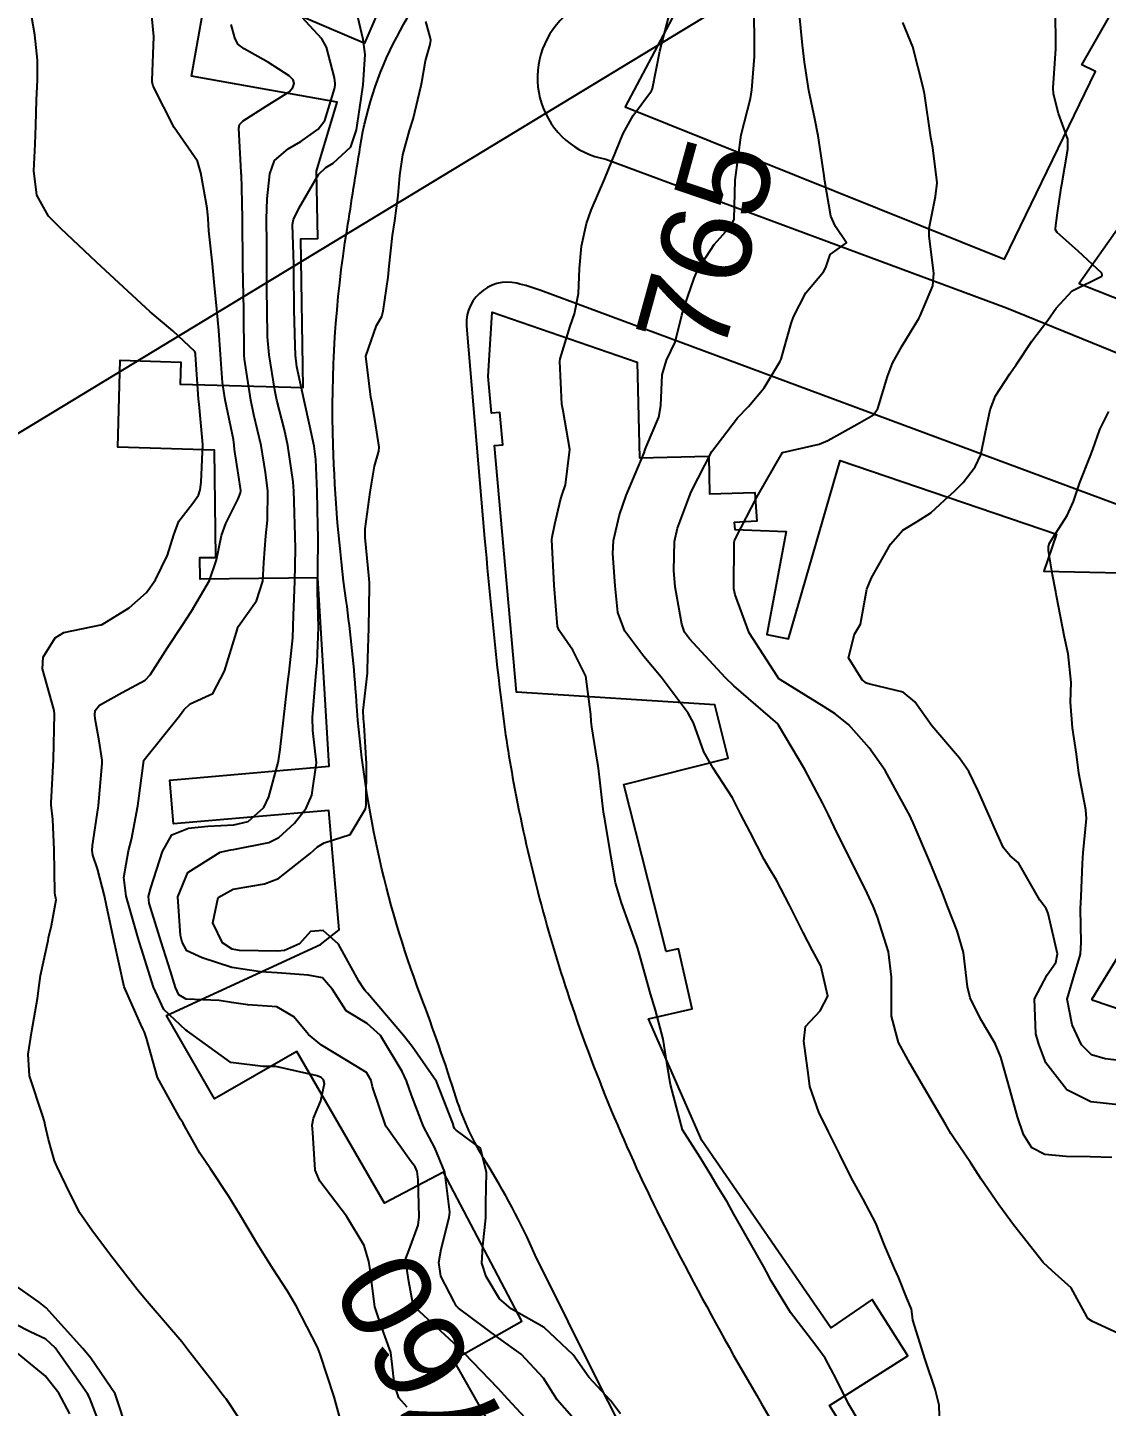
# Model space of a CAD drawing. Header units: metres. Extents: x 318500 to 325275, y 7408834 to 7428799.
# Drawn here: x 321125.4 to 321173.1, y 7409623 to 7409683.9 of the extents above; entities that cross this region are included whole.
import ezdxf
from ezdxf.enums import TextEntityAlignment as Align

# ---------------------------------------------------------------- set-up
doc = ezdxf.new("R2010")
doc.units = ezdxf.units.M
doc.header["$MEASUREMENT"] = 0
doc.linetypes.add('CONTINUO', pattern=[0])
for name, color, linetype in [('Cotas', 45, 'Continuous'), ('Curvas de Nivel 1m', 11, 'Continuous'), ('Curvas de Nivel 5m', 15, 'Continuous'), ('Edificações', 30, 'Continuous'), ('TEXTO', 45, 'Continuous'), ('Vias Primárias', 230, 'Continuous')]:
    doc.layers.add(name, color=color, linetype=linetype)
doc.styles.add('ARIAL', font='arial.ttf')

msp = doc.modelspace()

# ---------------------------------------------------------------- linework, layer by layer
at = {"layer": 'Curvas de Nivel 1m', "flags": 128}
for points, elevation in [([(321135.456, 7409621.427), (321134.219, 7409623.294), (321134.15, 7409623.372), (321134.091, 7409623.442), (321133.628, 7409624.051), (321132.527, 7409625.466), (321132.255, 7409625.807), (321130.817, 7409627.492), (321130.569, 7409627.782), (321130.286, 7409628.124), (321129.22, 7409629.511), (321128.318, 7409630.703), (321127.743, 7409631.529), (321127.135, 7409632.751), (321126.753, 7409633.544), (321126.635, 7409633.818), (321126.372, 7409634.753), (321126.22, 7409635.394), (321126.19, 7409635.553), (321126.102, 7409635.837), (321125.538, 7409637.563), (321125.468, 7409638.521), (321125.63, 7409639.562), (321125.888, 7409640.992), (321125.959, 7409641.558), (321126.023, 7409642), (321126.352, 7409643.552), (321126.377, 7409643.666), (321126.5, 7409644.215), (321126.711, 7409645.353), (321126.673, 7409645.548), (321126.65, 7409645.677), (321126.621, 7409647.549), (321126.56, 7409648.899), (321126.493, 7409649.551), (321126.487, 7409649.636), (321126.6, 7409651.55), (321126.638, 7409653.55), (321126.622, 7409653.711), (321126.112, 7409655.558), (321126.141, 7409656.074), (321126.671, 7409656.93), (321127.051, 7409657.167), (321128.68, 7409657.493), (321128.701, 7409657.498), (321128.736, 7409657.519), (321129.942, 7409658.253), (321130.694, 7409658.929), (321131.092, 7409659.494), (321131.629, 7409660.574), (321131.908, 7409661.482), (321132.131, 7409662.087), (321132.751, 7409662.877), (321132.998, 7409663.225), (321133.074, 7409663.465), (321133.11, 7409663.811), (321133.187, 7409665.464), (321133.027, 7409667.247), (321133.001, 7409667.467), (321132.863, 7409669.446), (321132.861, 7409669.47), (321132.86, 7409669.489), (321132.841, 7409669.577), (321131.862, 7409670.496), (321130.858, 7409671.336), (321130.667, 7409671.502), (321128.885, 7409673.159), (321128.489, 7409673.526), (321126.912, 7409675.016), (321126.377, 7409675.558), (321125.852, 7409676.489), (321125.728, 7409677.568), (321125.781, 7409678.744), (321125.815, 7409679.567), (321125.848, 7409680.706), (321125.889, 7409681.567), (321125.892, 7409682.45), (321125.77, 7409683.569), (321125.501, 7409685.116)], 758), ([(321139.251, 7409622.415), (321138.996, 7409623.378), (321138.369, 7409625.267), (321138.327, 7409625.389), (321138.253, 7409625.58), (321137.309, 7409627.405), (321136.93, 7409628.054), (321136.296, 7409629.025), (321136.041, 7409629.423), (321135.61, 7409630.127), (321134.828, 7409631.435), (321134.342, 7409632.242), (321133.532, 7409633.452), (321133.056, 7409634.149), (321132.379, 7409635.362), (321132.339, 7409635.43), (321132.316, 7409635.471), (321132.206, 7409635.649), (321131.18, 7409637.488), (321130.706, 7409639.226), (321130.611, 7409639.497), (321130.554, 7409639.611), (321130.443, 7409639.843), (321129.718, 7409641.507), (321129.486, 7409642.499), (321129.266, 7409643.512), (321128.935, 7409645.095), (321128.845, 7409645.517), (321128.532, 7409646.723), (321128.337, 7409647.322), (321128.302, 7409647.524), (321128.316, 7409647.751), (321128.568, 7409649.415), (321128.586, 7409649.504), (321128.584, 7409649.52), (321128.746, 7409651.371), (321128.743, 7409651.519), (321128.609, 7409652.372), (321128.438, 7409653.342), (321128.416, 7409653.523), (321128.437, 7409653.708), (321128.626, 7409653.949), (321129.633, 7409654.512), (321130.643, 7409655.057), (321130.858, 7409655.286), (321130.994, 7409655.495), (321131.645, 7409656.506), (321132.281, 7409657.476), (321132.686, 7409658.103), (321133.484, 7409659.458), (321133.793, 7409660.375), (321134.009, 7409661.451), (321134.205, 7409661.981), (321134.755, 7409663.075), (321134.858, 7409663.339), (321134.867, 7409663.439), (321134.767, 7409664.114), (321134.584, 7409665.249), (321134.573, 7409665.443), (321134.541, 7409665.686), (321134.171, 7409667.45), (321134.063, 7409668.209), (321133.965, 7409669.453), (321133.9, 7409670.503), (321133.813, 7409671.456), (321133.686, 7409672.649), (321133.613, 7409673.459), (321133.459, 7409674.914), (321133.424, 7409675.462), (321133.381, 7409675.919), (321133.106, 7409677.468), (321132.948, 7409677.99), (321131.917, 7409679.486), (321130.997, 7409681.308), (321130.954, 7409681.5), (321130.952, 7409681.549), (321131.02, 7409683.5), (321130.833, 7409685.502)], 759), ([(321148.204, 7409621.615), (321146.656, 7409623.276), (321146.227, 7409623.744), (321144.752, 7409625.302), (321144.257, 7409625.766), (321142.563, 7409627.336), (321142.462, 7409627.517), (321142.291, 7409628.481), (321142.149, 7409629.342), (321142.151, 7409629.492), (321142.308, 7409629.881), (321142.694, 7409630.965), (321142.75, 7409631.334), (321142.703, 7409632.987), (321142.655, 7409633.336), (321142.568, 7409633.542), (321142.365, 7409633.814), (321141.268, 7409635.351), (321140.688, 7409637.075), (321140.617, 7409637.358), (321140.415, 7409637.719), (321139.544, 7409638.252), (321138.433, 7409638.925), (321137.862, 7409639.399), (321137.213, 7409640.174), (321136.452, 7409640.615), (321135.172, 7409640.713), (321134.454, 7409640.813), (321133.908, 7409640.902), (321132.455, 7409640.959), (321132.13, 7409641.148), (321131.974, 7409641.477), (321131.758, 7409642.193), (321131.344, 7409643.487), (321130.818, 7409645.193), (321130.796, 7409645.496), (321130.899, 7409645.87), (321131.411, 7409647.487), (321131.82, 7409648.212), (321132.556, 7409648.517), (321133.411, 7409648.603), (321134.558, 7409648.655), (321135.184, 7409648.81), (321135.882, 7409649.427), (321136.102, 7409649.9), (321136.52, 7409651.421), (321136.536, 7409651.485), (321136.606, 7409651.993), (321136.769, 7409653.418), (321136.96, 7409655.101), (321136.995, 7409655.415), (321137.157, 7409656.928), (321137.182, 7409657.412), (321137.194, 7409657.921), (321137.256, 7409659.412), (321137.28, 7409660.853), (321137.268, 7409661.412), (321137.216, 7409662.95), (321137.203, 7409663.413), (321137.177, 7409663.826), (321136.946, 7409665.418), (321136.79, 7409666.118), (321136.46, 7409667.423), (321136.366, 7409667.875), (321136.112, 7409669.427), (321136.05, 7409670.226), (321136.028, 7409671.428), (321136.016, 7409672.286), (321136.016, 7409673.429), (321136.009, 7409674.323), (321135.994, 7409675.429), (321136.031, 7409676.327), (321136.155, 7409677.428), (321136.353, 7409678.022), (321136.957, 7409678.539), (321137.51, 7409678.863), (321138.282, 7409679.4), (321138.581, 7409679.791), (321138.997, 7409681.185), (321139.033, 7409681.356), (321139.036, 7409681.389), (321139.038, 7409681.427), (321139.003, 7409681.673), (321138.656, 7409683.035), (321138.443, 7409683.399), (321137.042, 7409684.909)], 761), ([(321162.212, 7409622.226), (321161.711, 7409623.075), (321161.171, 7409624.145), (321160.675, 7409625.086), (321160.258, 7409625.657), (321159.144, 7409627.111), (321158.294, 7409628.51), (321158.084, 7409628.909), (321157.965, 7409629.125), (321157.364, 7409630.182), (321156.815, 7409631.143), (321156.645, 7409631.455), (321156.343, 7409631.999), (321155.908, 7409632.711), (321155.639, 7409633.161), (321155.151, 7409633.952), (321154.38, 7409635.18), (321153.843, 7409637.186), (321153.731, 7409637.876), (321153.519, 7409639.189), (321153.178, 7409640.467), (321152.963, 7409641.195), (321152.485, 7409642.881), (321152.403, 7409643.201), (321152.362, 7409643.332), (321151.681, 7409645.213), (321151.41, 7409646.098), (321151.228, 7409647.22), (321150.961, 7409648.827), (321150.89, 7409649.225), (321150.657, 7409651.171), (321150.647, 7409651.229), (321150.642, 7409651.271), (321150.603, 7409651.516), (321150.373, 7409652.989), (321150.344, 7409653.234), (321150.326, 7409653.533), (321150.11, 7409655.238), (321149.53, 7409656.384), (321148.923, 7409657.256), (321148.855, 7409657.431), (321148.7, 7409659.26), (321148.606, 7409661.261), (321148.617, 7409661.376), (321148.74, 7409661.944), (321148.983, 7409663.03), (321149.053, 7409663.256), (321149.199, 7409663.688), (321149.401, 7409665.251), (321149.097, 7409666.964), (321149.045, 7409667.256), (321148.958, 7409669.139), (321148.973, 7409669.258), (321149.415, 7409670.699), (321149.61, 7409671.249), (321149.778, 7409672.145), (321149.822, 7409673.246), (321149.912, 7409674.238), (321150.14, 7409675.242), (321150.343, 7409675.824), (321150.95, 7409677.23), (321151.758, 7409679.218), (321152.19, 7409680.004), (321152.998, 7409681.092), (321153.036, 7409681.163), (321153.048, 7409681.2), (321153.375, 7409682.846), (321153.46, 7409683.196), (321153.789, 7409684.446)], 764), ([(321174.265, 7409625.889), (321172.487, 7409626.718), (321172.279, 7409626.843), (321172.23, 7409626.931), (321171.545, 7409628.194), (321170.703, 7409628.954), (321170.305, 7409629.312), (321168.99, 7409630.98), (321168.343, 7409631.86), (321167.562, 7409633.002), (321167.091, 7409633.733), (321166.378, 7409634.796), (321166.229, 7409635.022), (321165.984, 7409635.426), (321165.051, 7409637.034), (321164.426, 7409638.105), (321163.91, 7409639.048), (321163.609, 7409640.21), (321163.601, 7409641.053), (321163.604, 7409641.922), (321163.471, 7409643.055), (321162.992, 7409644.583), (321162.79, 7409645.066), (321162.71, 7409645.255), (321162.526, 7409645.638), (321162.053, 7409646.595), (321161.813, 7409647.081), (321161.078, 7409648.577), (321160.822, 7409649.096), (321160.577, 7409649.599), (321159.781, 7409651.108), (321158.619, 7409653.066), (321158.599, 7409653.099), (321158.581, 7409653.121), (321156.645, 7409654.801), (321156.275, 7409655.156), (321154.676, 7409656.886), (321154.465, 7409657.182), (321154.342, 7409657.525), (321154.057, 7409659.186), (321153.994, 7409659.904), (321154.025, 7409661.187), (321154.153, 7409661.771), (321154.679, 7409663.181), (321154.762, 7409663.381), (321155.665, 7409665.167), (321156.805, 7409666.654), (321157.291, 7409667.143), (321157.978, 7409667.978), (321158.677, 7409669.122), (321158.725, 7409669.238), (321158.848, 7409669.672), (321159.17, 7409670.812), (321159.277, 7409671.116), (321159.823, 7409672.168), (321160.6, 7409673.103), (321160.699, 7409673.296), (321160.901, 7409673.861), (321161.616, 7409674.383), (321161.13, 7409675.097), (321160.927, 7409675.565), (321160.665, 7409677.103), (321160.61, 7409677.447), (321160.366, 7409679.106), (321160.225, 7409679.864), (321159.955, 7409681.11), (321159.759, 7409682.373), (321159.671, 7409683.114), (321159.534, 7409684.626)], 766), ([(321173.759, 7409636.275), (321172.405, 7409636.424), (321171.351, 7409636.951), (321170.428, 7409638.141), (321170.118, 7409638.965), (321169.983, 7409639.431), (321169.915, 7409640.968), (321170.481, 7409642.031), (321170.864, 7409642.578), (321170.931, 7409642.956), (321170.517, 7409644.74), (321170.431, 7409644.961), (321170.153, 7409645.339), (321169.211, 7409646.98), (321168.852, 7409647.285), (321168.557, 7409647.644), (321168.133, 7409648.563), (321167.95, 7409648.999), (321167.432, 7409650.163), (321167.018, 7409651.014), (321166.609, 7409651.605), (321165.386, 7409653.032), (321164.641, 7409654.096), (321164.116, 7409654.519), (321162.648, 7409654.879), (321162.504, 7409654.928), (321162.313, 7409655.075), (321161.706, 7409656.043), (321161.977, 7409657.081), (321162.234, 7409657.53), (321162.508, 7409659.073), (321162.715, 7409659.583), (321163.557, 7409661.058), (321164.112, 7409661.676), (321164.745, 7409662.065), (321165.339, 7409662.446), (321165.967, 7409663.028), (321166.386, 7409663.403), (321166.772, 7409663.787), (321167.306, 7409664.488), (321167.551, 7409665.009), (321167.747, 7409665.954), (321167.963, 7409667.003), (321168.204, 7409667.614), (321168.834, 7409668.587), (321169, 7409668.825), (321169.106, 7409668.986), (321169.799, 7409670.033), (321170.503, 7409670.965), (321170.875, 7409671.5), (321171.58, 7409672.256), (321172.89, 7409672.907), (321172.904, 7409672.94), (321172.892, 7409673.046), (321171.843, 7409674.013), (321170.918, 7409674.843), (321170.849, 7409674.961), (321170.846, 7409675.037), (321170.931, 7409675.71), (321171.1, 7409676.806), (321171.122, 7409676.958), (321171.397, 7409678.524), (321171.4, 7409678.956), (321170.987, 7409680.101), (321170.762, 7409680.964), (321170.739, 7409681.229), (321170.865, 7409682.962), (321170.853, 7409684.768)], 768), ([(321149.48, 7409622.508), (321148.845, 7409623.251), (321148.234, 7409624.206), (321147.241, 7409625.27), (321146.261, 7409625.982), (321144.484, 7409627.307), (321144.383, 7409627.411), (321144.283, 7409627.577), (321143.697, 7409628.722), (321143.611, 7409629.32), (321143.718, 7409629.91), (321144.073, 7409631.314), (321144.099, 7409631.548), (321143.878, 7409633.317), (321143.431, 7409634.384), (321142.93, 7409635.332), (321142.401, 7409636.711), (321142.19, 7409637.342), (321141.995, 7409637.766), (321141.037, 7409639.354), (321140.445, 7409639.884), (321139.52, 7409640.443), (321138.909, 7409641.383), (321138.468, 7409641.892), (321137.846, 7409642.023), (321136.47, 7409642.118), (321135.738, 7409642.16), (321134.474, 7409642.351), (321133.163, 7409642.776), (321132.484, 7409643.091), (321132.281, 7409643.473), (321132.199, 7409643.77), (321132.089, 7409645.476), (321132.531, 7409646.551), (321133.959, 7409647.449), (321134.423, 7409647.561), (321134.542, 7409647.576), (321136.098, 7409647.873), (321136.55, 7409648.102), (321137.239, 7409648.731), (321137.758, 7409649.402), (321138.004, 7409649.973), (321138.202, 7409651.396), (321138.044, 7409652.828), (321138.028, 7409653.399), (321138.083, 7409653.944), (321138.2, 7409655.397), (321138.235, 7409655.818), (321138.3, 7409657.396), (321138.26, 7409658.961), (321138.258, 7409659.397), (321138.269, 7409659.834), (321138.278, 7409661.397), (321138.271, 7409661.863), (321138.233, 7409663.398), (321138.186, 7409664.811), (321138.11, 7409665.4), (321137.917, 7409666.279), (321137.669, 7409667.407), (321137.346, 7409668.898), (321137.287, 7409669.413), (321137.27, 7409669.84), (321137.221, 7409671.415), (321137.207, 7409673.093), (321137.204, 7409673.415), (321137.145, 7409675.189), (321137.196, 7409675.416), (321137.444, 7409675.931), (321138.295, 7409677.4), (321138.628, 7409677.711), (321138.948, 7409677.906), (321139.719, 7409678.618), (321139.975, 7409679.375), (321140.103, 7409680.253), (321140.269, 7409681.371), (321140.351, 7409682.708), (321140.272, 7409683.371), (321140.036, 7409684.374)], 762), ([(321151.636, 7409622.63), (321151.197, 7409623.215), (321150.235, 7409624.258), (321149.542, 7409625.241), (321148.268, 7409626.45), (321146.81, 7409627.275), (321146.284, 7409627.719), (321145.702, 7409628.697), (321145.506, 7409629.292), (321145.558, 7409630.044), (321145.688, 7409631.29), (321145.695, 7409631.934), (321145.712, 7409633.29), (321145.45, 7409634.373), (321144.379, 7409635.17), (321144.311, 7409635.242), (321144.273, 7409635.312), (321144.224, 7409635.471), (321143.507, 7409637.324), (321142.433, 7409638.869), (321142.05, 7409639.344), (321140.459, 7409641.22), (321140.391, 7409641.293), (321140.331, 7409641.362), (321140.077, 7409641.755), (321139.181, 7409643.38), (321138.499, 7409643.989), (321137.947, 7409643.949), (321137.451, 7409643.406), (321136.794, 7409643.106), (321136.485, 7409643.084), (321134.813, 7409643.109), (321134.486, 7409643.168), (321134.058, 7409643.446), (321133.625, 7409644.332), (321133.868, 7409645.45), (321134.524, 7409645.818), (321135.906, 7409646.047), (321136.529, 7409646.287), (321137.93, 7409647.399), (321138.246, 7409647.693), (321138.547, 7409647.868), (321139.69, 7409648.236), (321140.378, 7409649.363), (321140.398, 7409649.537), (321140.41, 7409651.363), (321140.316, 7409653.063), (321140.279, 7409653.365), (321140.274, 7409653.717), (321140.454, 7409655.363), (321140.467, 7409655.549), (321140.515, 7409657.362), (321140.554, 7409659.218), (321140.546, 7409659.362), (321140.531, 7409659.535), (321140.353, 7409661.366), (321140.352, 7409661.749), (321140.575, 7409663.363), (321140.772, 7409664.519), (321140.96, 7409665.176), (321140.983, 7409665.358), (321140.797, 7409666.489), (321140.659, 7409667.362), (321140.615, 7409667.561), (321140.393, 7409669.367), (321140.854, 7409670.724), (321141.095, 7409671.12), (321141.157, 7409671.357), (321141.368, 7409672.87), (321141.419, 7409673.355), (321141.559, 7409674.705), (321141.668, 7409675.353), (321141.812, 7409676.47), (321141.885, 7409677.351), (321142.029, 7409678.274), (321142.31, 7409679.347), (321142.472, 7409679.851), (321142.836, 7409681.342), (321142.861, 7409681.481), (321143.016, 7409682.418), (321143.223, 7409683.141), (321143.261, 7409683.337), (321143.22, 7409683.525), (321143.038, 7409684.159)], 763), ([(321173.338, 7409633.963), (321172.376, 7409633.988), (321171.319, 7409634.007), (321170.377, 7409634.091), (321169.796, 7409634.384), (321169.435, 7409634.974), (321169.174, 7409635.76), (321168.834, 7409636.984), (321168.431, 7409638.397), (321168.178, 7409638.994), (321167.542, 7409640.089), (321167.075, 7409641.011), (321166.96, 7409641.505), (321166.779, 7409643.016), (321166.504, 7409643.97), (321166.097, 7409645.024), (321165.825, 7409645.733), (321165.305, 7409647.032), (321164.567, 7409648.743), (321164.472, 7409648.945), (321164.425, 7409649.042), (321164.274, 7409649.345), (321163.324, 7409651.059), (321162.615, 7409652.058), (321161.723, 7409653.084), (321161.115, 7409653.573), (321160.638, 7409653.871), (321158.702, 7409655.067), (321158.65, 7409655.103), (321158.631, 7409655.12), (321158.548, 7409655.225), (321157.319, 7409657.14), (321156.705, 7409658.827), (321156.646, 7409659.088), (321156.636, 7409659.151), (321156.65, 7409661.072), (321156.655, 7409661.151), (321156.672, 7409661.21), (321156.733, 7409661.351), (321157.663, 7409663.136), (321158.79, 7409665.12), (321160.407, 7409665.49), (321160.795, 7409665.649), (321162.095, 7409666.373), (321162.807, 7409666.783), (321163.006, 7409667.067), (321163.422, 7409668.47), (321163.647, 7409669.058), (321164.071, 7409669.833), (321164.805, 7409671.041), (321164.871, 7409671.159), (321165.432, 7409672.487), (321165.471, 7409673.034), (321165.271, 7409674.681), (321165.267, 7409675.037), (321165.55, 7409676.425), (321165.627, 7409677.033), (321165.425, 7409678.576), (321165.342, 7409679.036), (321165.063, 7409680.975), (321165.054, 7409681.039), (321165.003, 7409681.248), (321164.545, 7409683.047), (321164.104, 7409684.118)], 767), ([(321174.429, 7409638.156), (321173.04, 7409638.321), (321172.433, 7409638.496), (321172.003, 7409638.944), (321171.582, 7409639.82), (321171.368, 7409640.951), (321171.61, 7409641.817), (321171.949, 7409642.945), (321171.978, 7409643.465), (321171.955, 7409644.946), (321171.982, 7409645.492), (321172.047, 7409646.945), (321172.07, 7409647.429), (321172.214, 7409648.944), (321172.195, 7409649.325), (321171.882, 7409650.947), (321171.771, 7409651.79), (321171.603, 7409652.95), (321171.505, 7409654.087), (321171.538, 7409654.951), (321171.406, 7409656.215), (321171.242, 7409656.954), (321170.891, 7409658.774), (321170.856, 7409658.959), (321170.717, 7409659.708), (321170.538, 7409660.773), (321170.537, 7409660.963), (321170.585, 7409661.11), (321170.736, 7409661.343), (321171.37, 7409662.335), (321171.646, 7409662.951), (321171.926, 7409663.795), (321172.379, 7409664.944), (321172.494, 7409665.242), (321172.802, 7409666.125), (321173.21, 7409666.934)], 769), ([(321129.883, 7409621.823), (321129.315, 7409623.509), (321128.244, 7409625.098), (321127.891, 7409625.525), (321126.276, 7409627.311), (321125.981, 7409627.554), (321124.98, 7409628.262)], 757), ([(321128.891, 7409621.513), (321128.218, 7409623.276), (321128.138, 7409623.44), (321128.091, 7409623.522), (321127.792, 7409623.961), (321126.664, 7409625.544), (321126.256, 7409625.932), (321125.565, 7409626.255), (321124.27, 7409626.918)], 756)]:
    msp.add_lwpolyline(points, dxfattribs=dict(at, elevation=elevation))
at = {"layer": 'Curvas de Nivel 5m', "flags": 128}
for points, elevation in [([(321165.731, 7409622.534), (321165.717, 7409623.018), (321165.527, 7409623.724), (321165.087, 7409625.027), (321164.549, 7409626.763), (321164.515, 7409627.036), (321164.494, 7409627.25), (321164.287, 7409627.742), (321163.914, 7409628.664), (321163.737, 7409629.048), (321163.29, 7409630.081), (321162.915, 7409631.061), (321162.346, 7409632.112), (321161.819, 7409633.078), (321161.341, 7409634.057), (321160.825, 7409635.093), (321160.393, 7409635.968), (321160, 7409637.104), (321159.944, 7409637.578), (321159.73, 7409639.107), (321159.802, 7409639.751), (321160.453, 7409640.439), (321160.794, 7409641.095), (321160.48, 7409642.427), (321160.118, 7409643.104), (321159.703, 7409643.907), (321159.102, 7409645.114), (321158.531, 7409646.219), (321158.19, 7409646.778), (321157.983, 7409647.128), (321157.361, 7409648.335), (321156.939, 7409649.144), (321156.581, 7409649.857), (321155.733, 7409651.163), (321155.323, 7409651.885), (321154.864, 7409653.176), (321154.626, 7409653.603), (321153.435, 7409655.192), (321152.664, 7409656.104), (321151.82, 7409657.213), (321151.521, 7409658.05), (321151.397, 7409659.22), (321151.297, 7409660.645), (321151.33, 7409661.221), (321151.597, 7409662.368), (321151.891, 7409663.213), (321152.679, 7409665.101), (321152.71, 7409665.201), (321152.726, 7409665.255), (321152.783, 7409665.389), (321153.324, 7409666.673), (321153.424, 7409667.194), (321153.472, 7409668.552), (321153.674, 7409669.192), (321154.049, 7409669.991), (321154.348, 7409671.185), (321154.469, 7409671.589), (321154.886, 7409672.822), (321155.036, 7409673.178), (321155.769, 7409674.305), (321156.542, 7409675.156), (321156.65, 7409675.429), (321156.701, 7409677.154), (321156.97, 7409679.15), (321157.373, 7409680.766), (321157.429, 7409681.144), (321157.547, 7409682.618), (321157.557, 7409683.142), (321157.547, 7409683.654), (321157.514, 7409685.143)], 765), ([(321142.216, 7409622.924), (321141.843, 7409623.344), (321141.657, 7409623.918), (321141.491, 7409625.348), (321141.053, 7409626.567), (321140.778, 7409627.355), (321140.557, 7409629.098), (321140.519, 7409629.358), (321140.311, 7409630.065), (321139.54, 7409631.372), (321138.353, 7409632.919), (321138.154, 7409633.393), (321138.053, 7409635.071), (321138.023, 7409635.395), (321138.077, 7409635.702), (321138.396, 7409636.458), (321138.56, 7409637.235), (321138.515, 7409637.388), (321138.411, 7409637.488), (321138.234, 7409637.572), (321136.419, 7409637.987), (321135.86, 7409637.984), (321134.421, 7409638.161), (321132.619, 7409639.467), (321132.515, 7409639.543), (321132.441, 7409639.582), (321131.467, 7409640.502), (321131.007, 7409641.492), (321130.485, 7409643.187), (321130.383, 7409643.501), (321130.335, 7409643.659), (321129.802, 7409645.507), (321129.699, 7409646.338), (321129.909, 7409647.506), (321130.034, 7409648.019), (321130.316, 7409649.503), (321130.352, 7409649.724), (321130.58, 7409651.5), (321130.583, 7409651.517), (321130.6, 7409651.538), (321132.153, 7409653.477), (321132.349, 7409653.749), (321132.628, 7409654.002), (321133.631, 7409654.459), (321134.144, 7409655.448), (321134.27, 7409655.832), (321134.676, 7409657.18), (321134.734, 7409657.385), (321134.762, 7409657.439), (321135.562, 7409658.561), (321135.834, 7409659.429), (321135.884, 7409660.257), (321135.964, 7409661.428), (321136.049, 7409662.118), (321136.054, 7409663.427), (321135.961, 7409664.235), (321135.759, 7409665.43), (321135.448, 7409666.786), (321135.308, 7409667.435), (321135.034, 7409669.241), (321135.017, 7409669.438), (321134.994, 7409671.303), (321134.996, 7409671.439), (321134.962, 7409673.366), (321134.962, 7409673.439), (321134.941, 7409675.419), (321134.94, 7409675.44), (321134.927, 7409676.169), (321134.894, 7409677.395), (321134.888, 7409677.441), (321134.881, 7409677.501), (321134.782, 7409679.443), (321134.808, 7409679.607), (321134.975, 7409679.769), (321135.987, 7409680.428), (321136.995, 7409681.06), (321137.168, 7409681.247), (321137.216, 7409681.417), (321137.172, 7409681.588), (321137.003, 7409681.757), (321136.092, 7409682.347), (321135.015, 7409682.953), (321134.733, 7409683.16), (321134.6, 7409683.446), (321134.443, 7409684.035)], 760), ([(321174.46, 7409640.235), (321172.505, 7409640.904), (321172.47, 7409640.922), (321172.459, 7409640.94), (321172.47, 7409640.969), (321173.664, 7409642.922)], 770), ([(321127.313, 7409622.636), (321126.823, 7409623.541), (321126.231, 7409624.314), (321124.673, 7409625.574)], 755)]:
    msp.add_lwpolyline(points, dxfattribs=dict(at, elevation=elevation))
at = {"layer": 'Edificações'}
for points in [[(321176.47, 7409703.24), (321171.906, 7409706.692), (321167.095, 7409699.755), (321165.53, 7409700.84), (321161.577, 7409694.116), (321159.231, 7409695.495), (321157.203, 7409692.976), (321158.324, 7409692.632), (321151.837, 7409680.386), (321168.602, 7409673.657), (321172.608, 7409681.955), (321172.012, 7409682.243), (321174.995, 7409687.495)], [(321148.624, 7409617.325), (321144.262, 7409625.01), (321147.273, 7409626.72), (321143.82, 7409633.306), (321141.209, 7409631.937), (321137.343, 7409638.648), (321133.7, 7409636.549), (321131.577, 7409640.234), (321138.381, 7409643.375), (321139.203, 7409644.015), (321138.748, 7409649.293), (321131.897, 7409648.703), (321131.73, 7409650.64), (321138.775, 7409651.247), (321138.263, 7409659.58), (321133.07, 7409659.52), (321133.059, 7409660.471), (321133.762, 7409660.48), (321133.707, 7409665.224), (321129.431, 7409665.345), (321129.539, 7409669.19), (321132.22, 7409669.114), (321132.193, 7409668.136), (321137.626, 7409667.983), (321137.51, 7409674.552), (321138.269, 7409674.566), (321138.216, 7409677.549), (321139.126, 7409680.597), (321132.682, 7409681.749), (321133.468, 7409686.149), (321140.349, 7409683.199), (321142.065, 7409687.203)], [(321178.632, 7409682.152), (321171.895, 7409672.579), (321187.612, 7409666.353)], [(321164.036, 7409617.977), (321160.862, 7409622.994), (321164.33, 7409625.188), (321162.75, 7409627.686), (321160.92, 7409626.427), (321155.224, 7409634.71), (321152.87, 7409640.093), (321154.796, 7409640.532), (321154.191, 7409643.182), (321153.657, 7409643.06), (321151.786, 7409650.446), (321156.398, 7409651.614), (321155.802, 7409653.965), (321147.041, 7409654.522), (321146.074, 7409665.421), (321146.438, 7409665.453), (321146.311, 7409666.885), (321145.936, 7409666.852), (321145.792, 7409668.48), (321145.965, 7409671.316), (321152.371, 7409669.108), (321152.477, 7409664.875), (321155.53, 7409664.952), (321155.572, 7409663.294), (321157.573, 7409663.345), (321157.654, 7409662.078), (321156.662, 7409662.015), (321156.681, 7409661.716), (321158.954, 7409661.622), (321158.1, 7409657.067), (321159.055, 7409656.888), (321161.331, 7409664.767), (321170.892, 7409661.509), (321170.336, 7409659.876), (321175.759, 7409659.758)]]:
    msp.add_lwpolyline(points, dxfattribs=at)
at = {"layer": 'TEXTO', "linetype": 'CONTINUO'}
msp.add_polyline3d([(321056.008, 7409624.08, 0), (321236.899, 7409733.879, 0)], dxfattribs=at)
at = {"layer": 'Vias Primárias'}
for points in [[(321176.882, 7409720.983, -0.017362), (321167.827, 7409709.315, 0.017467), (321159.316, 7409698.345, 0.003711), (321151.227, 7409686.951, -0.038174), (321148.977, 7409684.205, 0.599123), (321150.985, 7409678.08), (321168.679, 7409671.508), (321175.808, 7409668.607)], [(321173.351, 7409597.509, -0.03062), (321166.625, 7409604.036, 0.00962), (321162.64, 7409608.243, -0.001339), (321158.083, 7409612.896, -0.043588), (321155.628, 7409615.9), (321152.358, 7409620.7), (321150.776, 7409623.782), (321147.873, 7409629.638, 0.035179), (321145.677, 7409633.784, -0.062685), (321144.381, 7409636.591, 0.013546), (321142.806, 7409641.128, -0.073508), (321139.975, 7409654.118, 0.017095), (321139.519, 7409658.582, -0.026335), (321138.944, 7409665.442, -0.04754), (321139.557, 7409674.977, 0.000354), (321140.14, 7409678.623, -0.086998), (321141.914, 7409683.78, -0.011837), (321144.494, 7409688.199, 0.044717)], [(321188.82, 7409657.146), (321148.114, 7409672.277, 0.032196), (321147.06, 7409672.594, 0.533146), (321144.851, 7409670.525), (321145.636, 7409661.321, 0.007686), (321146.345, 7409654.293, 0.016882), (321146.915, 7409650.513, 0.034944), (321149.387, 7409640.962, 0.037268), (321153.722, 7409630.64, 0.021754), (321160.196, 7409619.217, 0.035955), (321166.843, 7409610.12, 0.044263), (321168.013, 7409608.964), (321175.746, 7409600.755)]]:
    msp.add_lwpolyline(points, format="xyb", dxfattribs=at)

# ---------------------------------------------------------------- texts
at = {"layer": 'Cotas', "style": 'ARIAL'}
for s, rotation, p in [('765', 74.63913, (321155.408, 7409674.27, 765)), ('760', 118.51793, (321142.798, 7409625.142, 760))]:
    msp.add_text(s, height=4, rotation=rotation, dxfattribs=at).set_placement(p, align=Align.MIDDLE_CENTER)

doc.saveas('drawing.dxf')
